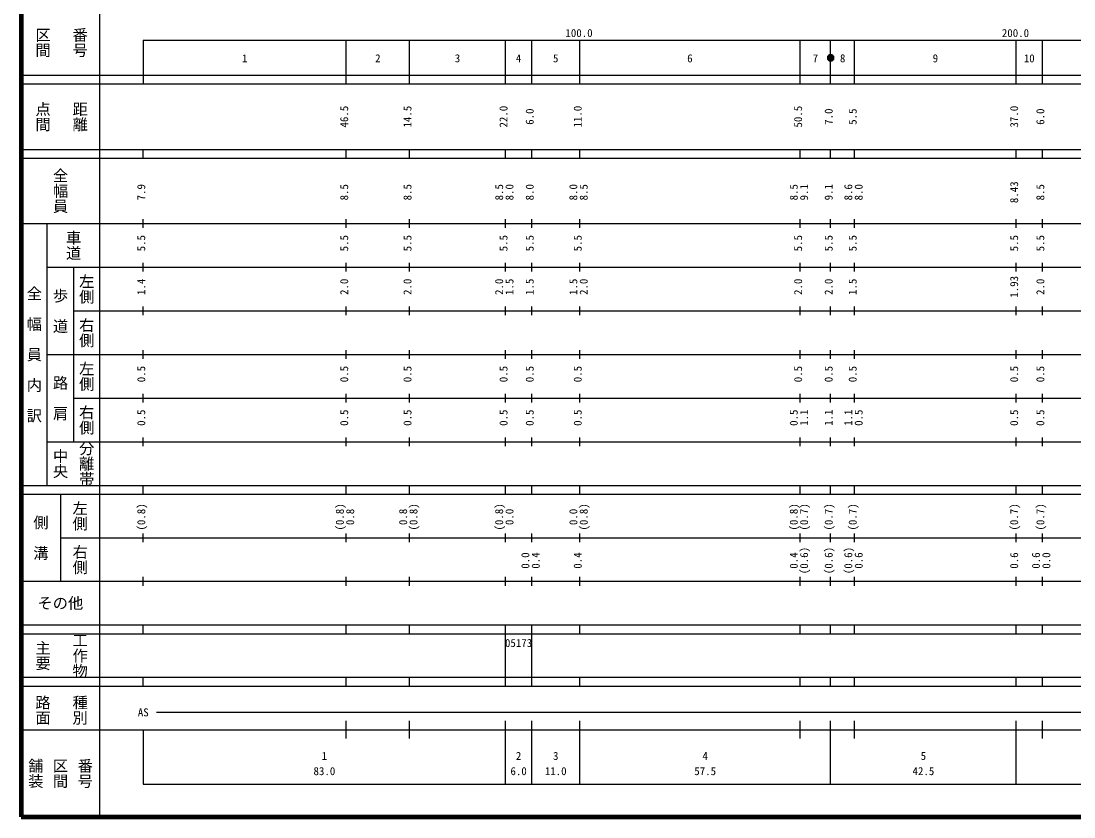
# Model space of a CAD drawing. Units: millimetres on the paper, enlarged 1000 times. Extents: x 40000 to 680000, y 20000 to 380000.
# Drawn here: x 40000 to 281242, y 20000 to 202409 of the extents above; entities that cross this region are included whole.
import ezdxf
from ezdxf.enums import TextEntityAlignment as Align

# ---------------------------------------------------------------- set-up
doc = ezdxf.new("R2010")
doc.units = ezdxf.units.MM
doc.header["$LTSCALE"] = 1000
doc.layers.add('M-TTL', color=2, linetype='Continuous', lineweight=140)
doc.layers.add('M-TTL-BAND', color=7, linetype='Continuous', lineweight=25)
doc.styles.add('@ＭＳ ゴシック', font='')
doc.styles.add('ＭＳ ゴシック', font='')
doc.styles.get('@ＭＳ ゴシック').set_extended_font_data('@MS Gothic')
doc.styles.get('ＭＳ ゴシック').set_extended_font_data('MS Gothic')

msp = doc.modelspace()

# ---------------------------------------------------------------- hatches: boundary and pattern name
at = {"layer": 'M-TTL-BAND'}
msp.add_hatch(color=256, dxfattribs=at).paths.add_polyline_path([(226250, 194000, 1), (224750, 194000, 1)])

# ---------------------------------------------------------------- linework, layer by layer
at = {"layer": 'M-TTL'}
for p, q in [((40000, 380000), (40000, 20000)), ((40000, 20000), (680000, 20000))]:
    msp.add_line(p, q, dxfattribs=at)
at = {"layer": 'M-TTL-BAND'}
for p, q in [((58000, 370000), (58000, 20000)), ((68000, 198000), (579000, 198000)), ((68000, 198000), (68000, 188000)), ((114500, 188000), (114500, 198000)), ((129000, 188000), (129000, 198000)), ((151000, 188000), (151000, 198000)), ((157000, 188000), (157000, 198000)), ((168000, 188000), (168000, 198000)), ((218500, 188000), (218500, 198000)), ((225500, 188000), (225500, 198000)), ((231000, 188000), (231000, 198000)), ((268000, 188000), (268000, 198000)), ((274000, 188000), (274000, 198000)), ((40000, 190000), (579000, 190000)), ((40000, 188000), (579000, 188000)), ((40000, 173000), (579000, 173000)), ((68000, 171000), (68000, 173000)), ((114500, 171000), (114500, 173000)), ((129000, 171000), (129000, 173000)), ((151000, 171000), (151000, 173000)), ((157000, 171000), (157000, 173000)), ((168000, 171000), (168000, 173000)), ((218500, 171000), (218500, 173000)), ((225500, 171000), (225500, 173000)), ((231000, 171000), (231000, 173000)), ((268000, 171000), (268000, 173000)), ((274000, 171000), (274000, 173000)), ((40000, 171000), (579000, 171000)), ((68000, 155000), (68000, 157000)), ((114500, 155000), (114500, 157000)), ((129000, 155000), (129000, 157000)), ((151000, 155000), (151000, 157000)), ((157000, 155000), (157000, 157000)), ((168000, 155000), (168000, 157000)), ((218500, 155000), (218500, 157000)), ((225500, 155000), (225500, 157000)), ((231000, 155000), (231000, 157000)), ((268000, 155000), (268000, 157000)), ((274000, 155000), (274000, 157000)), ((40000, 156000), (579000, 156000)), ((46000, 96000), (46000, 156000)), ((46000, 146000), (579000, 146000)), ((52000, 146000), (52000, 106000)), ((68000, 145000), (68000, 147000)), ((114500, 145000), (114500, 147000)), ((129000, 145000), (129000, 147000)), ((151000, 145000), (151000, 147000)), ((157000, 145000), (157000, 147000)), ((168000, 145000), (168000, 147000)), ((218500, 145000), (218500, 147000)), ((225500, 145000), (225500, 147000)), ((231000, 145000), (231000, 147000)), ((268000, 145000), (268000, 147000)), ((274000, 145000), (274000, 147000)), ((52000, 136000), (579000, 136000)), ((68000, 135000), (68000, 137000)), ((114500, 135000), (114500, 137000)), ((129000, 135000), (129000, 137000)), ((151000, 135000), (151000, 137000)), ((157000, 135000), (157000, 137000)), ((168000, 135000), (168000, 137000)), ((218500, 135000), (218500, 137000)), ((225500, 135000), (225500, 137000)), ((231000, 135000), (231000, 137000)), ((268000, 135000), (268000, 137000)), ((274000, 135000), (274000, 137000)), ((46000, 126000), (579000, 126000)), ((68000, 125000), (68000, 127000)), ((114500, 125000), (114500, 127000)), ((129000, 125000), (129000, 127000)), ((151000, 125000), (151000, 127000)), ((157000, 125000), (157000, 127000)), ((168000, 125000), (168000, 127000)), ((218500, 125000), (218500, 127000)), ((225500, 125000), (225500, 127000)), ((231000, 125000), (231000, 127000)), ((268000, 125000), (268000, 127000)), ((274000, 125000), (274000, 127000)), ((52000, 116000), (579000, 116000)), ((68000, 115000), (68000, 117000)), ((114500, 115000), (114500, 117000)), ((129000, 115000), (129000, 117000)), ((151000, 115000), (151000, 117000)), ((157000, 115000), (157000, 117000)), ((168000, 115000), (168000, 117000)), ((218500, 115000), (218500, 117000)), ((225500, 115000), (225500, 117000)), ((231000, 115000), (231000, 117000)), ((268000, 115000), (268000, 117000)), ((274000, 115000), (274000, 117000)), ((68000, 105000), (68000, 107000)), ((114500, 105000), (114500, 107000)), ((129000, 105000), (129000, 107000)), ((151000, 105000), (151000, 107000)), ((157000, 105000), (157000, 107000)), ((168000, 105000), (168000, 107000)), ((218500, 105000), (218500, 107000)), ((225500, 105000), (225500, 107000)), ((231000, 105000), (231000, 107000)), ((268000, 105000), (268000, 107000)), ((274000, 105000), (274000, 107000)), ((46000, 106000), (579000, 106000)), ((40000, 96000), (579000, 96000)), ((68000, 94000), (68000, 96000)), ((114500, 94000), (114500, 96000)), ((129000, 94000), (129000, 96000)), ((151000, 94000), (151000, 96000)), ((157000, 94000), (157000, 96000)), ((168000, 94000), (168000, 96000)), ((218500, 94000), (218500, 96000)), ((225500, 94000), (225500, 96000)), ((231000, 94000), (231000, 96000)), ((268000, 94000), (268000, 96000)), ((274000, 94000), (274000, 96000)), ((40000, 94000), (579000, 94000)), ((49000, 94000), (49000, 74000)), ((68000, 83000), (68000, 85000)), ((114500, 83000), (114500, 85000)), ((129000, 83000), (129000, 85000)), ((151000, 83000), (151000, 85000)), ((157000, 83000), (157000, 85000)), ((168000, 83000), (168000, 85000)), ((218500, 83000), (218500, 85000)), ((225500, 83000), (225500, 85000)), ((231000, 83000), (231000, 85000)), ((268000, 83000), (268000, 85000)), ((274000, 83000), (274000, 85000)), ((49000, 84000), (579000, 84000)), ((68000, 73000), (68000, 75000)), ((114500, 73000), (114500, 75000)), ((129000, 73000), (129000, 75000)), ((151000, 73000), (151000, 75000)), ((157000, 73000), (157000, 75000)), ((168000, 73000), (168000, 75000)), ((218500, 73000), (218500, 75000)), ((225500, 73000), (225500, 75000)), ((231000, 73000), (231000, 75000)), ((268000, 73000), (268000, 75000)), ((274000, 73000), (274000, 75000)), ((40000, 74000), (579000, 74000)), ((40000, 64000), (579000, 64000)), ((68000, 62000), (68000, 64000)), ((114500, 62000), (114500, 64000)), ((129000, 62000), (129000, 64000)), ((151000, 62000), (151000, 64000)), ((157000, 62000), (157000, 64000)), ((168000, 62000), (168000, 64000)), ((218500, 62000), (218500, 64000)), ((225500, 62000), (225500, 64000)), ((231000, 62000), (231000, 64000)), ((268000, 62000), (268000, 64000)), ((274000, 62000), (274000, 64000)), ((40000, 62000), (579000, 62000)), ((151000, 52000), (151000, 62000)), ((157000, 52000), (157000, 62000)), ((40000, 52000), (579000, 52000)), ((68000, 50000), (68000, 52000)), ((114500, 50000), (114500, 52000)), ((129000, 50000), (129000, 52000)), ((151000, 50000), (151000, 52000)), ((157000, 50000), (157000, 52000)), ((168000, 50000), (168000, 52000)), ((218500, 50000), (218500, 52000)), ((225500, 50000), (225500, 52000)), ((231000, 50000), (231000, 52000)), ((268000, 50000), (268000, 52000)), ((274000, 50000), (274000, 52000)), ((40000, 50000), (579000, 50000)), ((71000, 44000), (565000, 44000)), ((114500, 38000), (114500, 42000)), ((129000, 38000), (129000, 42000)), ((151000, 27500), (151000, 42000)), ((157000, 27500), (157000, 42000)), ((168000, 27500), (168000, 42000)), ((218500, 38000), (218500, 42000)), ((225500, 27500), (225500, 42000)), ((231000, 38000), (231000, 42000)), ((268000, 27500), (268000, 42000)), ((274000, 38000), (274000, 42000)), ((40000, 40000), (579000, 40000)), ((68000, 40000), (68000, 27500)), ((68000, 27500), (579000, 27500))]:
    msp.add_line(p, q, dxfattribs=at)
msp.add_lwpolyline([(226250, 194000, 1), (224750, 194000, 1)], format="xyb", close=True, dxfattribs=at)

# ---------------------------------------------------------------- texts
at = {"layer": 'M-TTL-BAND', "style": '@ＭＳ ゴシック'}
for s, p in [('区間', (45000, 197500)), ('番号', (53500, 197500)), ('点間', (45000, 180500)), ('距離', (53500, 180500)), ('全幅員', (49000, 163500)), ('車道', (52000, 151000)), ('左側', (55000, 141000)), ('全\u3000幅\u3000員\u3000内\u3000訳', (43000, 126000)), ('歩\u3000道', (49000, 136000)), ('右側', (55000, 131000)), ('左側', (55000, 121000)), ('路\u3000肩', (49000, 116000)), ('右側', (55000, 111000)), ('中央', (49000, 101000)), ('分離帯', (55000, 101000)), ('左側', (53500, 89000)), ('側\u3000溝', (44500, 84000)), ('右側', (53500, 79000)), ('主要', (45000, 57000)), ('工作物', (53500, 57000)), ('路面', (45000, 44500)), ('種別', (53500, 44500)), ('舗装', (43333, 30000)), ('区間', (49000, 30000)), ('番号', (54667, 30000))]:
    msp.add_text(s, height=2566, rotation=270, dxfattribs=at).set_placement(p, align=Align.MIDDLE_CENTER)
at = {"layer": 'M-TTL-BAND', "style": 'ＭＳ ゴシック'}
for s, p in [('100.0', (167844, 198195)), ('200.0', (267844, 198195)), ('1', (91250, 192405)), ('2', (121750, 192405)), ('3', (140000, 192405)), ('4', (154000, 192405)), ('5', (162500, 192405)), ('6', (193250, 192405)), ('7', (222000, 192405)), ('8', (228250, 192405)), ('9', (249500, 192405)), ('10', (271000, 192405)), ('AS', (68000, 42500)), ('1', (109500, 32523)), ('2', (154000, 32523)), ('3', (162500, 32523)), ('4', (196750, 32523)), ('5', (246750, 32523)), ('83.0', (109500, 29033)), ('6.0', (154000, 29033)), ('11.0', (162500, 29033)), ('57.5', (196750, 29033)), ('42.5', (246750, 29033))]:
    msp.add_text(s, height=1833, dxfattribs=at).set_placement(p, align=Align.BOTTOM_CENTER)
for s, p in [('46.5', (115500, 180500)), ('14.5', (130000, 180500)), ('22.0', (152000, 180500)), ('6.0', (158000, 180500)), ('11.0', (169000, 180500)), ('50.5', (219500, 180500)), ('7.0', (226500, 180500)), ('5.5', (232000, 180500)), ('37.0', (269000, 180500)), ('6.0', (275000, 180500)), ('7.9', (69000, 163174)), ('8.5', (115500, 163174)), ('8.5', (130000, 163174)), ('8.5', (151000, 163174)), ('8.0', (153370, 163174)), ('8.0', (158000, 163174)), ('8.0', (168000, 163174)), ('8.5', (170370, 163174)), ('8.5', (218500, 163174)), ('9.1', (220870, 163174)), ('9.1', (226500, 163174)), ('8.6', (231000, 163174)), ('8.0', (233370, 163174)), ('8.43', (269000, 163174)), ('8.5', (275000, 163174)), ('5.5', (69000, 151500)), ('5.5', (115500, 151500)), ('5.5', (130000, 151500)), ('5.5', (152000, 151500)), ('5.5', (158000, 151500)), ('5.5', (169000, 151500)), ('5.5', (219500, 151500)), ('5.5', (226500, 151500)), ('5.5', (232000, 151500)), ('5.5', (269000, 151500)), ('5.5', (275000, 151500)), ('1.4', (69000, 141500)), ('2.0', (115500, 141500)), ('2.0', (130000, 141500)), ('2.0', (151000, 141500)), ('1.5', (153370, 141500)), ('1.5', (158000, 141500)), ('1.5', (168000, 141500)), ('2.0', (170370, 141500)), ('2.0', (219500, 141500)), ('2.0', (226500, 141500)), ('1.5', (232000, 141500)), ('1.93', (269000, 141500)), ('2.0', (275000, 141500)), ('0.5', (69000, 121500)), ('0.5', (115500, 121500)), ('0.5', (130000, 121500)), ('0.5', (152000, 121500)), ('0.5', (158000, 121500)), ('0.5', (169000, 121500)), ('0.5', (219500, 121500)), ('0.5', (226500, 121500)), ('0.5', (232000, 121500)), ('0.5', (269000, 121500)), ('0.5', (275000, 121500)), ('0.5', (69000, 111500)), ('0.5', (115500, 111500)), ('0.5', (130000, 111500)), ('0.5', (152000, 111500)), ('0.5', (158000, 111500)), ('0.5', (169000, 111500)), ('0.5', (218500, 111500)), ('1.1', (220870, 111500)), ('1.1', (226500, 111500)), ('1.1', (231000, 111500)), ('0.5', (233370, 111500)), ('0.5', (269000, 111500)), ('0.5', (275000, 111500)), ('(0.8)', (69000, 88764)), ('(0.8)', (114500, 88764)), ('0.8', (116870, 88764)), ('0.8', (129000, 88764)), ('(0.8)', (131370, 88764)), ('(0.8)', (151000, 88764)), ('0.0', (153370, 88764)), ('0.0', (168000, 88764)), ('(0.8)', (170370, 88764)), ('(0.8)', (218500, 88764)), ('(0.7)', (220870, 88764)), ('(0.7)', (226500, 88764)), ('(0.7)', (232000, 88764)), ('(0.7)', (269000, 88764)), ('(0.7)', (275000, 88764)), ('0.0', (157000, 78764)), ('0.4', (159370, 78764)), ('0.4', (169000, 78764)), ('0.4', (218500, 78764)), ('(0.6)', (220870, 78764)), ('(0.6)', (226500, 78764)), ('(0.6)', (231000, 78764)), ('0.6', (233370, 78764)), ('0.6', (269000, 78764)), ('0.6', (274000, 78764)), ('0.0', (276370, 78764))]:
    msp.add_text(s, height=1833, rotation=90, dxfattribs=at).set_placement(p, align=Align.BOTTOM_CENTER)
msp.add_text('その他', height=2566, dxfattribs=at).set_placement((49000, 69000), align=Align.MIDDLE_CENTER)
msp.add_text('05173', height=1833, dxfattribs=at).set_placement((150875, 58405), align=Align.BOTTOM_LEFT)

doc.saveas('drawing.dxf')
